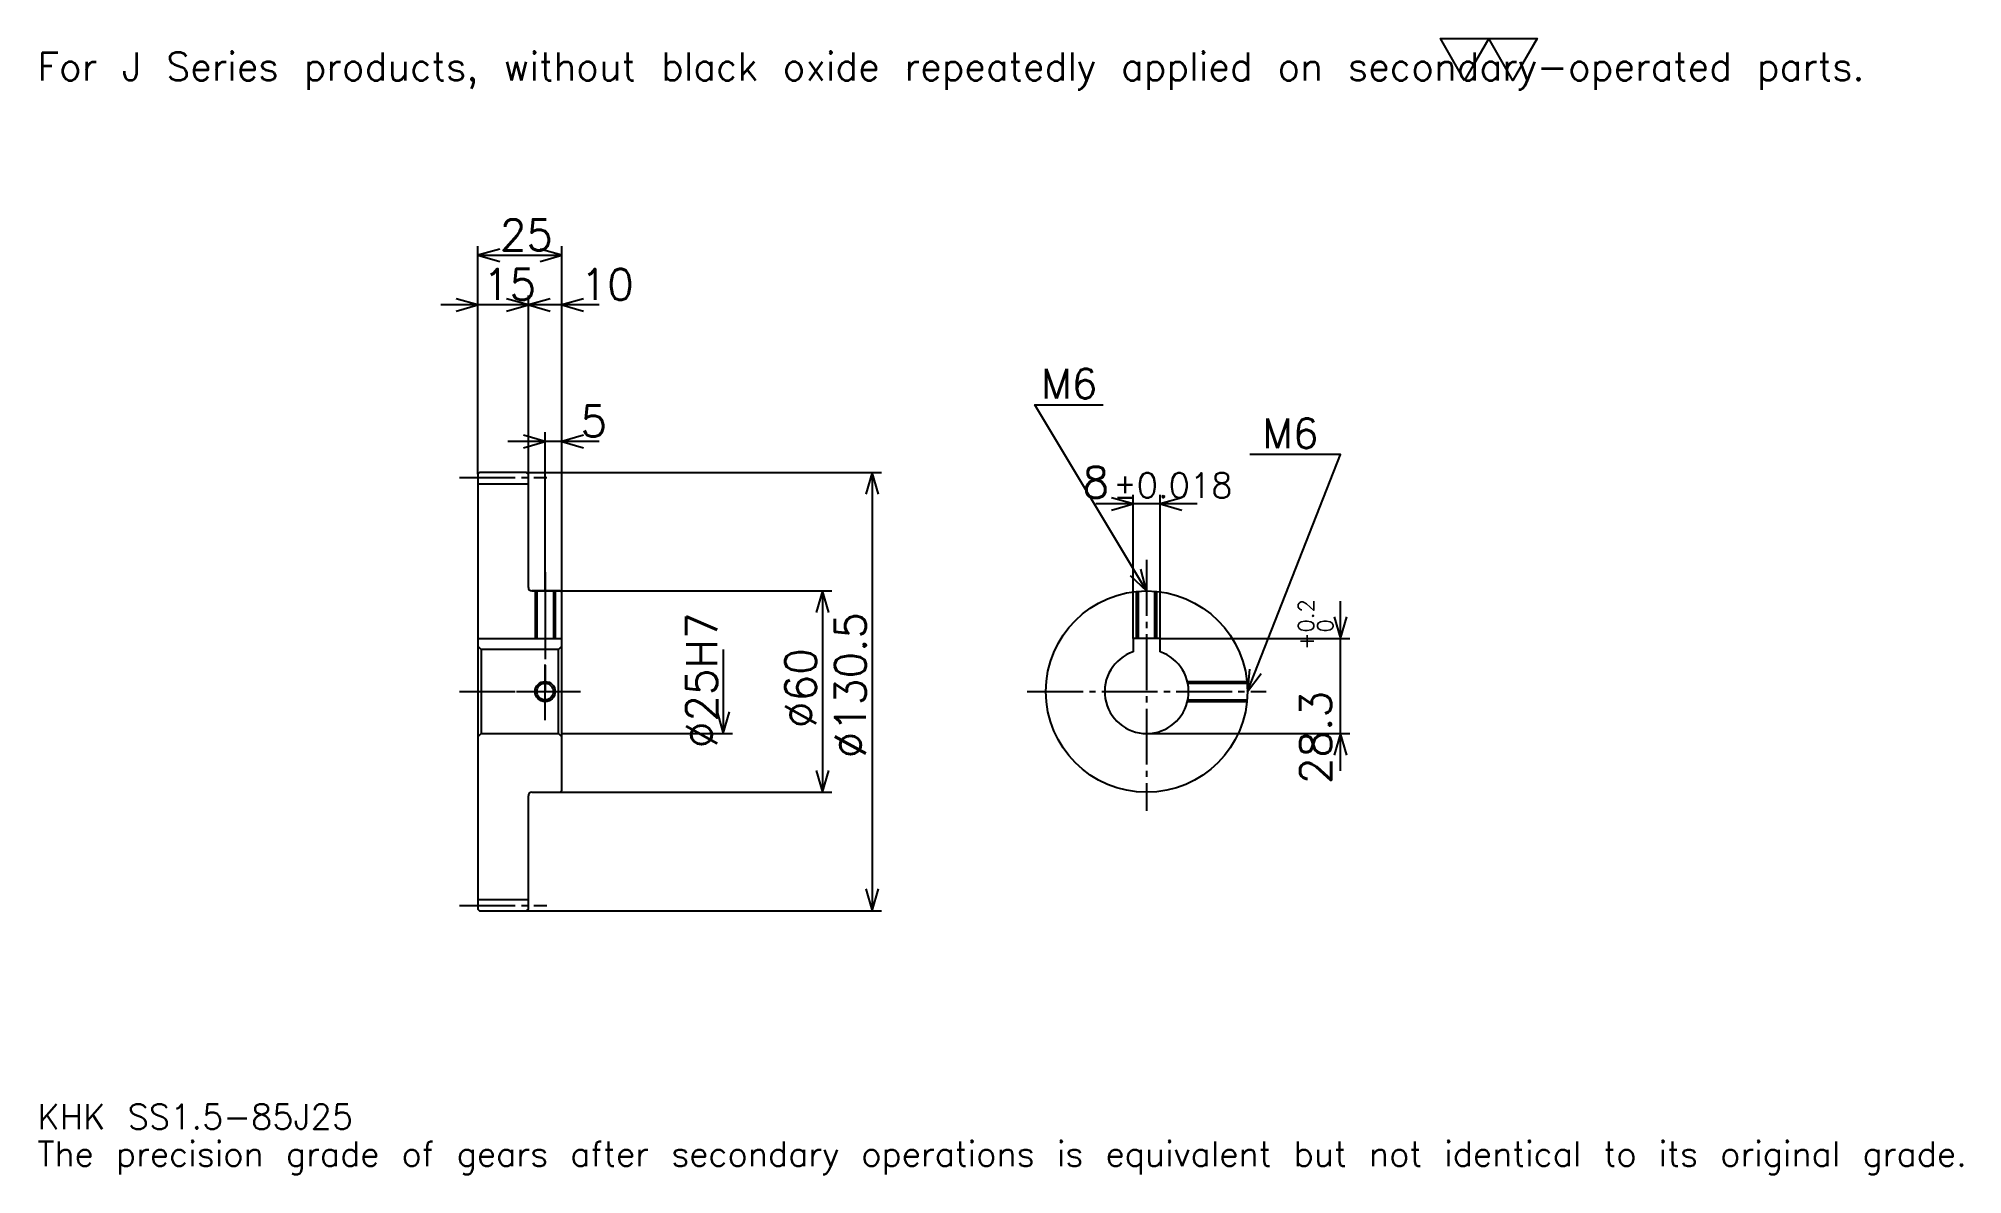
# Model space of a CAD drawing. Extents: x 19 to 592, y 7 to 345.
import ezdxf

# ---------------------------------------------------------------- set-up
doc = ezdxf.new("R2010")
doc.units = 0
doc.linetypes.add('DASHDOT', pattern=[22.173913, 16.630435, -1.847826, 1.847826, -1.847826])
doc.layers.get('0').update_dxf_attribs({"linetype": 'CONTINUOUS'})
doc.layers.add('DASHDOT', color=6, linetype='DASHDOT')
doc.styles.add('KANJI', font='TXT', dxfattribs={"bigfont": 'BIGFONT'})

msp = doc.modelspace()

# ---------------------------------------------------------------- linework, layer by layer
at = {"color": 5}
for p, q in [((149.67392, 215.847824), (149.67392, 283.293488)), ((174.67392, 215.847824), (174.67392, 283.293488)), ((149.67392, 280.521729), (174.67392, 280.521729)), ((175.76088, 265.739136), (138.58696, 265.739136)), ((185.76088, 265.739136), (153.58696, 265.739136)), ((164.67392, 215.847824), (164.67392, 268.510864)), ((185.76088, 225.086945), (158.58696, 225.086945)), ((169.67392, 215.847824), (169.67392, 227.858688)), ((149.67392, 215.347824), (149.67392, 215.847824)), ((164.17392, 215.847824), (174.67392, 215.847824)), ((164.67392, 215.347824), (164.67392, 215.847824)), ((169.67392, 180.597824), (169.67392, 215.847824)), ((169.67392, 180.597824), (169.67392, 215.847824)), ((174.67392, 215.847824), (269.836975, 215.847824)), ((174.67392, 180.097824), (174.67392, 215.847824)), ((267.065216, 215.847824), (267.065216, 85.347824)), ((363.891296, 206.467392), (333.717407, 206.467392)), ((344.804352, 166.397827), (344.804352, 209.239136)), ((352.804352, 166.397827), (352.804352, 209.239136)), ((165.67392, 180.597824), (174.67392, 180.597824)), ((174.67392, 180.597824), (255.054352, 180.597824)), ((252.282623, 180.597824), (252.282623, 120.597824)), ((406.521759, 127.010864), (406.521759, 177.484787)), ((352.804352, 166.397827), (409.293488, 166.397827)), ((222.717407, 163.097824), (222.717407, 138.097824)), ((174.67392, 138.097824), (225.489136, 138.097824)), ((348.804352, 138.097824), (409.293488, 138.097824)), ((165.67392, 120.597824), (174.67392, 120.597824)), ((174.67392, 120.597824), (255.054352, 120.597824)), ((164.17392, 85.347824), (174.67392, 85.347824)), ((174.67392, 85.347824), (269.836975, 85.347824))]:
    msp.add_line(p, q, dxfattribs=at)
at = {"color": 4}
for p, q in [((149.67392, 212.472824), (164.67392, 212.472824)), ((149.67392, 166.397827), (174.67392, 166.397827)), ((150.67392, 163.097824), (150.67392, 138.097824)), ((173.67392, 163.097824), (174.67392, 164.097824)), ((173.67392, 138.097824), (174.67392, 137.097824)), ((149.67392, 88.722824), (164.67392, 88.722824))]:
    msp.add_line(p, q, dxfattribs=at)
at = {"color": 7}
msp.add_lwpolyline([(443.478271, 332.608704), (436.271759, 345.100006), (465.097839, 345.100006), (457.891327, 332.608704), (450.684784, 345.100006), (443.478271, 332.608704)], dxfattribs=at)
at = {"color": 5}
for points in [[(156.141312, 282.369568), (149.67392, 280.521729), (156.141312, 278.67392)], [(168.206528, 278.67392), (174.67392, 280.521729), (168.206528, 282.369568)], [(143.206528, 263.891296), (149.67392, 265.739136), (143.206528, 267.586945)], [(158.206528, 263.891296), (164.67392, 265.739136), (158.206528, 267.586945)], [(171.141312, 267.586945), (164.67392, 265.739136), (171.141312, 263.891296)], [(181.141312, 267.586945), (174.67392, 265.739136), (181.141312, 263.891296)], [(348.804352, 180.597824), (315.543488, 236.032608), (335.869568, 236.032608)], [(163.206528, 223.239136), (169.67392, 225.086945), (163.206528, 226.934784)], [(181.141312, 226.934784), (174.67392, 225.086945), (181.141312, 223.239136)], [(378.804352, 150.597824), (406.521759, 221.25), (379.543518, 221.25)], [(268.913055, 209.380432), (267.065216, 215.847824), (265.217407, 209.380432)], [(338.336975, 204.619568), (344.804352, 206.467392), (338.336975, 208.315216)], [(359.271729, 208.315216), (352.804352, 206.467392), (359.271729, 204.619568)], [(343.892395, 185.192871), (348.804352, 180.597824), (347.061401, 187.094269)], [(254.130432, 174.130432), (252.282623, 180.597824), (250.434784, 174.130432)], [(404.67395, 172.865219), (406.521759, 166.397827), (408.369598, 172.865219)], [(379.446106, 157.29332), (378.804352, 150.597824), (382.886475, 155.943634)], [(220.869568, 144.565216), (222.717407, 138.097824), (224.565216, 144.565216)], [(408.369598, 131.630432), (406.521759, 138.097824), (404.67395, 131.630432)], [(250.434784, 127.065216), (252.282623, 120.597824), (254.130432, 127.065216)], [(265.217407, 91.815216), (267.065216, 85.347824), (268.913055, 91.815216)]]:
    msp.add_lwpolyline(points, dxfattribs=at)
at = {"color": 4}
for points in [[(164.67392, 181.597824), (164.67392, 215.347824), (164.17392, 215.847824), (150.17392, 215.847824), (149.67392, 215.347824), (149.67392, 137.097824)], [(165.67392, 120.597824), (174.17392, 120.597824), (174.67392, 121.097824), (174.67392, 180.097824), (174.17392, 180.597824), (165.67392, 180.597824)], [(166.67392, 180.597824), (166.67392, 166.397827)], [(167.213928, 180.597824), (167.213928, 166.397827)], [(172.133911, 180.597824), (172.133911, 166.397827)], [(172.67392, 180.597824), (172.67392, 166.397827)], [(345.804352, 166.397827), (345.804352, 180.447449)], [(346.34436, 166.397827), (346.34436, 180.496796)], [(351.264343, 166.397827), (351.264343, 180.496796)], [(351.804352, 166.397827), (351.804352, 180.447449)], [(352.804352, 162.440536), (352.804352, 166.397827), (344.804352, 166.397827), (344.804352, 162.440536)], [(149.67392, 137.097824), (150.67392, 138.097824), (173.67392, 138.097824), (173.67392, 163.097824), (150.67392, 163.097824), (149.67392, 164.097824)], [(360.939026, 153.597824), (378.653992, 153.597824)], [(361.059875, 153.057831), (378.703308, 153.057831)], [(360.939026, 147.597824), (378.653992, 147.597824)], [(361.059875, 148.137817), (378.703308, 148.137817)], [(149.67392, 137.097824), (149.67392, 85.847824), (150.17392, 85.347824), (164.17392, 85.347824), (164.67392, 85.847824), (164.67392, 119.597824)]]:
    msp.add_lwpolyline(points, dxfattribs=at)
for centre, radius in [((348.804352, 150.597824), 30), ((169.67392, 150.597824), 2.46)]:
    msp.add_circle(centre, radius, dxfattribs=at)
at = {"color": 7}
msp.add_circle((169.67392, 150.597824), 3, dxfattribs=at)
at = {"color": 4}
for centre, radius, start, end in [((165.67392, 181.597824), 1, 180, 270), ((348.804352, 150.597824), 12.5, 108.662925185, 71.337074815), ((165.67392, 119.597824), 1, 90, 180)]:
    msp.add_arc(centre, radius, start, end, dxfattribs=at)
at = {"layer": 'DASHDOT', "color": 7}
for p, q in [((144.130447, 214.347824), (170.217392, 214.347824)), ((348.804352, 189.83696), (348.804352, 115.054344)), ((169.67392, 180.597824), (169.67392, 150.597824)), ((144.130447, 150.597824), (180.217392, 150.597824)), ((313.260864, 150.597824), (384.347839, 150.597824)), ((144.130447, 86.847824), (170.217392, 86.847824))]:
    msp.add_line(p, q, dxfattribs=at)
for points in [[(169.67392, 186.141296), (169.67392, 160.85434)], [(169.67392, 142.054352), (169.67392, 159.141296)], [(161.130447, 150.597824), (178.217392, 150.597824)]]:
    msp.add_lwpolyline(points, dxfattribs=at)

# ---------------------------------------------------------------- texts
at = {"color": 7, "style": 'KANJI'}
for s, height, p in [('For J Series products, without black oxide repeatedly applied on secondary-operated parts.', 8.315217, (18.47826, 332.608704)), ('25', 9.23913, (156.168488, 282)), ('15', 9.23913, (151.168488, 267.217407)), ('10', 9.23913, (180.217392, 267.217407)), ('M6', 8.869566, (317.391296, 237.880432)), ('5', 9.23913, (180.217392, 226.565216)), ('M6', 8.869566, (383.239136, 223.097824)), ('8', 9.23913, (329.732971, 208.315216)), ('%%p0.018', 7.391304, (338.87854, 208.315216)), ('KHK SS1.5-85J25', 7.391304, (18.47826, 20.326086)), ('The precision grade of gears after secondary operations is equivalent but not identical to its original grade.', 7.391304, (18.47826, 9.23913))]:
    msp.add_text(s, height=height, dxfattribs=at).set_placement(p)
for s, height, p in [('%%c25H7', 9.23913, (220.869568, 133.736404)), ('%%c130.5', 9.23913, (265.217407, 130.733704)), ('0.2', 4.619565, (398.576111, 168.238281)), ('+', 4.619565, (398.576111, 163.064362)), ('0', 4.619565, (404.304382, 168.238281)), ('%%c60', 9.23913, (250.434784, 139.741852)), ('28.3', 9.23913, (403.75, 123.073753))]:
    msp.add_text(s, height=height, rotation=90, dxfattribs=at).set_placement(p)

doc.saveas('drawing.dxf')
